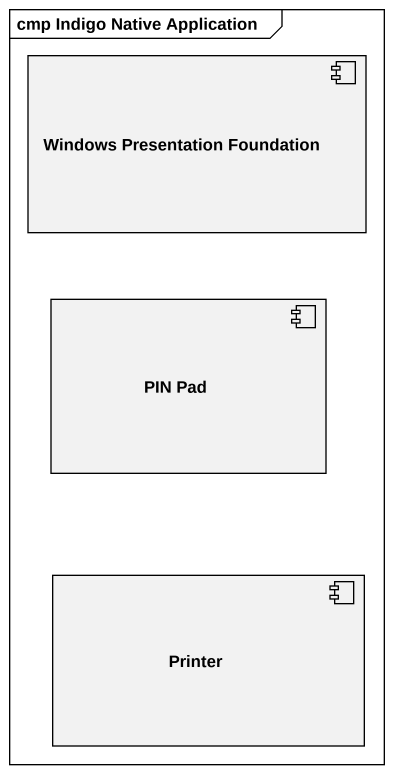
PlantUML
@startuml
mainframe cmp Indigo Native Application
component "Windows Presentation Foundation" as Windows_Presentation
component "PIN Pad" as PIN_Pad
component Printer
@enduml
